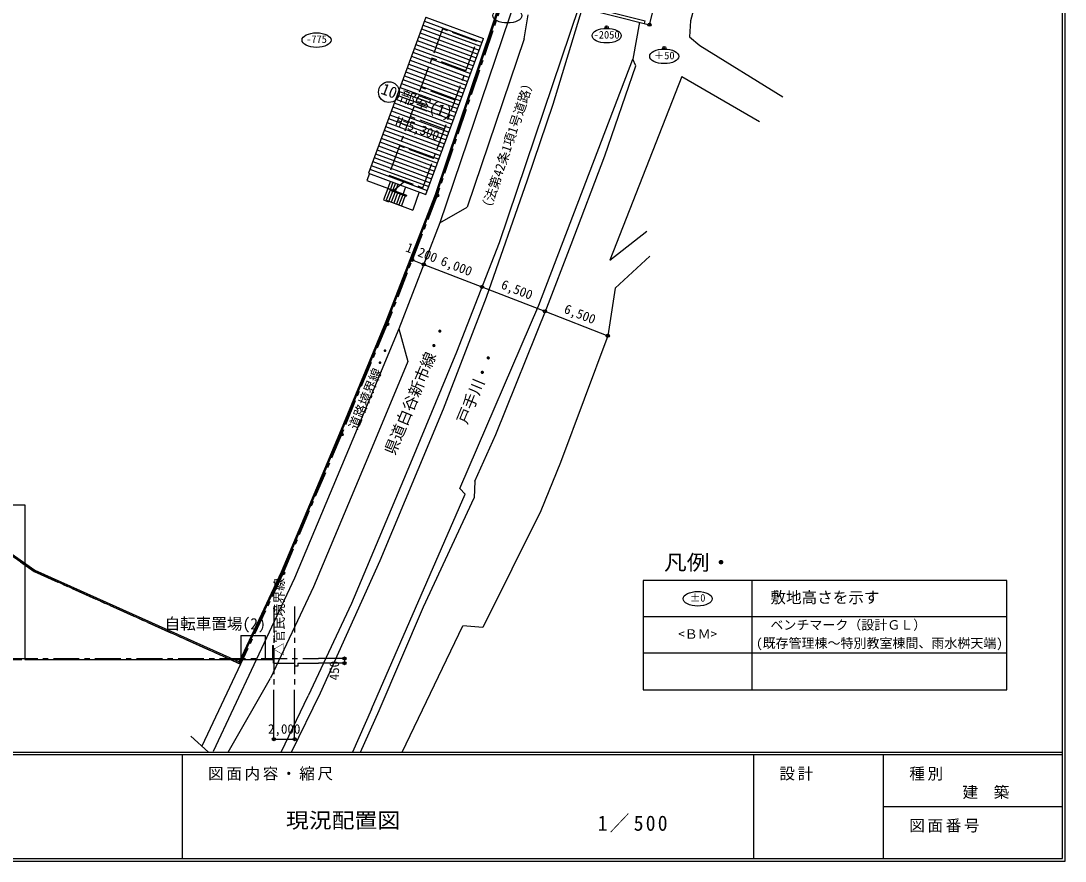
# Model space of a CAD drawing. Units: millimetres at full size, sheet at 1:500. Extents: x -140000 to 140000, y -100000 to 100000.
# Drawn here: x 39486 to 140000, y -100000 to -19135 of the extents above; entities that cross this region are included whole.
import ezdxf
from ezdxf.enums import TextEntityAlignment as Align

# ---------------------------------------------------------------- set-up
doc = ezdxf.new("R2010")
doc.units = ezdxf.units.MM
doc.header["$LTSCALE"] = 500
doc.header["$PDMODE"] = 32
doc.header["$PDSIZE"] = 300
doc.linetypes.add('CHAIN1', pattern=[8, 5, -1, 1, -1])
for name, color, linetype in [('5-0', 4, 'CHAIN1'), ('5-3', 6, 'Continuous'), ('5-A', 3, 'Continuous'), ('5-B', 7, 'Continuous'), ('5-C', 4, 'Continuous'), ('7-0', 4, 'CHAIN1'), ('7-1', 6, 'Continuous'), ('7-8', 5, 'Continuous'), ('7-A', 3, 'Continuous'), ('7-B', 7, 'Continuous'), ('7-F', 7, 'Continuous'), ('D-8', 7, 'Continuous'), ('D-9', 4, 'Continuous'), ('D-A', 6, 'Continuous'), ('D-B', 7, 'Continuous'), ('F-0', 5, 'Continuous'), ('F-1', 2, 'Continuous'), ('F-A', 7, 'Continuous')]:
    doc.layers.add(name, color=color, linetype=linetype)
doc.styles.add('ＭＳ ゴシック', font='')
doc.styles.get('ＭＳ ゴシック').set_extended_font_data('MS Gothic')

msp = doc.modelspace()

# ---------------------------------------------------------------- linework, layer by layer
at = {"layer": '5-0'}
for p, q in [((82328.9, -23935.9), (79045.6, -22723.3)), ((81289.6, -26750.1), (78006.3, -25537.6)), ((80250.3, -29564.3), (76967, -28351.8)), ((79210.9, -32378.5), (75927.7, -31166))]:
    msp.add_line(p, q, dxfattribs=at)
msp.add_lwpolyline([(83368.2, -21121.7), (80084.9, -19909.1), (74888.4, -33980.2), (78171.6, -35192.7)], close=True, dxfattribs=at)
at = {"layer": '5-3', "color": 3}
for p, q in [((78475.8, -18781.9), (72932.8, -33791)), ((78475.8, -18781.9), (84010.5, -20825.8)), ((78467.5, -35835), (84010.5, -20825.8)), ((72932.8, -33791), (78467.5, -35835))]:
    msp.add_line(p, q, dxfattribs=at)
at = {"layer": '5-3', "color": 4}
for p, q in [((73026.6, -33825.7), (72784.1, -34482.3)), ((72784.1, -34482.3), (76611.5, -35895.8)), ((75052.9, -34574), (74810.4, -35230.6)), ((75296.8, -34664), (75054.3, -35320.7)), ((75540.7, -34754.1), (75298.2, -35410.8)), ((75346, -35468.9), (76345.8, -34637.9)), ((75784.6, -34844.2), (75542.1, -35500.8)), ((76516.3, -35114.4), (76273.8, -35771.1)), ((74793, -35277.5), (74394.6, -36356.3)), ((74793, -35277.5), (75280.8, -35457.7)), ((75280.8, -35457.7), (74882.4, -36536.5)), ((75019.6, -35414.5), (76576.8, -35989.6)), ((75507.4, -35594.6), (75143.7, -36579.6)), ((75751.3, -35684.7), (75387.6, -36669.7)), ((75995.2, -35774.8), (75631.5, -36759.8)), ((76239.1, -35864.9), (75875.4, -36849.8)), ((76483, -35954.9), (76119.3, -36939.9)), ((76611.5, -35895.8), (76576.8, -35989.6)), ((77838.9, -35602.9), (77198, -37338.3)), ((74394.6, -36356.3), (74882.4, -36536.5))]:
    msp.add_line(p, q, dxfattribs=at)
msp.add_lwpolyline([(75019.6, -35414.5), (74655.9, -36399.5), (77198, -37338.3)], dxfattribs=at)
at = {"layer": '5-A'}
msp.add_circle((74907, -25992), 1000, dxfattribs=at)
at = {"layer": '5-C'}
for p, q in [((78060.1, -19907.5), (83594.7, -21951.5)), ((78198.7, -19532.3), (83733.3, -21576.3)), ((78337.3, -19157.1), (83871.9, -21201.1)), ((77644.4, -21033.2), (83179, -23077.2)), ((77783, -20658), (83317.6, -22702)), ((77921.5, -20282.8), (83456.2, -22326.8)), ((77367.2, -21783.7), (82901.9, -23827.7)), ((77505.8, -21408.5), (83040.4, -23452.4)), ((76951.5, -22909.4), (82486.1, -24953.4)), ((77090.1, -22534.1), (82624.7, -24578.1)), ((77228.7, -22158.9), (82763.3, -24202.9)), ((76535.8, -24035.1), (82070.4, -26079)), ((76674.4, -23659.8), (82209, -25703.8)), ((76812.9, -23284.6), (82347.6, -25328.6)), ((76258.6, -24785.5), (81793.3, -26829.5)), ((76397.2, -24410.3), (81931.8, -26454.3)), ((75842.9, -25911.2), (81377.5, -27955.2)), ((75981.5, -25536), (81516.1, -27580)), ((76120.1, -25160.7), (81654.7, -27204.7)), ((75427.2, -27036.9), (80961.8, -29080.9)), ((75565.7, -26661.7), (81100.4, -28705.6)), ((75704.3, -26286.4), (81239, -28330.4)), ((75150, -27787.4), (80684.7, -29831.3)), ((75288.6, -27412.1), (80823.2, -29456.1)), ((74734.3, -28913), (80268.9, -30957)), ((74872.9, -28537.8), (80407.5, -30581.8)), ((75011.4, -28162.6), (80546.1, -30206.6)), ((74318.6, -30038.7), (79853.2, -32082.7)), ((74457.1, -29663.5), (79991.8, -31707.5)), ((74595.7, -29288.3), (80130.4, -31332.3)), ((74041.4, -30789.2), (79576.1, -32833.2)), ((74180, -30414), (79714.6, -32457.9)), ((73625.7, -31914.9), (79160.3, -33958.9)), ((73764.3, -31539.6), (79298.9, -33583.6)), ((73902.8, -31164.4), (79437.5, -33208.4)), ((73210, -33040.6), (78744.6, -35084.5)), ((73348.5, -32665.3), (78883.2, -34709.3)), ((73487.1, -32290.1), (79021.8, -34334.1)), ((73071.4, -33415.8), (78606, -35459.8))]:
    msp.add_line(p, q, dxfattribs=at)
at = {"layer": '7-0'}
for p, q in [((-81390.7, -80500), (68135.7, -80500)), ((-70926.9, -80600), (39860.6, -80600))]:
    msp.add_line(p, q, dxfattribs=at)
at = {"layer": '7-1'}
msp.add_line((60660.4, -78300), (60660.4, -80600), dxfattribs=at)
for points in [[(13060.6, -65700), (39860.6, -65700), (39860.6, -80600)], [(60660.4, -78300), (63012.2, -78300), (63012.2, -80600)]]:
    msp.add_lwpolyline(points, dxfattribs=at)
at = {"layer": '7-8', "color": 7, "linetype": 'CHAIN1'}
for p, q in [((63835.7, -75500), (63835.7, -83500)), ((65835.7, -75500), (65835.7, -83500))]:
    msp.add_line(p, q, dxfattribs=at)
at = {"layer": '7-8'}
for p, q in [((63695.7, -79250), (63695.7, -80600)), ((63695.7, -79250), (63815.7, -79250)), ((63815.7, -80950), (63815.7, -79250)), ((39860.6, -80600), (63695.7, -80600)), ((63815.7, -80950), (65835.7, -80950)), ((65835.7, -80950), (65835.7, -81250)), ((66135.7, -81250), (65835.7, -81250)), ((66135.7, -80950), (66135.7, -81250)), ((66135.7, -80950), (68135.7, -80950))]:
    msp.add_line(p, q, dxfattribs=at)
at = {"layer": '7-A', "color": 6}
for p, q in [((99382.8, -73000), (99382.8, -83500)), ((134382.8, -73000), (99382.8, -73000)), ((109882.8, -83500), (109882.8, -73000)), ((134382.8, -83500), (134382.8, -73000)), ((134382.8, -76500), (99382.8, -76500)), ((134382.8, -80000), (99382.8, -80000)), ((99382.8, -83500), (134382.8, -83500))]:
    msp.add_line(p, q, dxfattribs=at)
at = {"layer": '7-B'}
for p, q in [((70635.7, -80500), (68135.7, -80500)), ((70635.7, -80950), (68135.7, -80950)), ((63835.7, -88263.3), (63835.7, -83500)), ((65835.7, -88263.3), (65835.7, -83500)), ((63835.7, -88263.3), (65835.7, -88263.3))]:
    msp.add_line(p, q, dxfattribs=at)
msp.add_ellipse((104632.8, -74750), major_axis=(1400, 0), ratio=0.5, dxfattribs=at)
for p in [(70635.7, -80500), (70635.7, -80950), (63835.7, -88263.3), (65835.7, -88263.3)]:
    msp.add_point(p, dxfattribs=at)
at = {"layer": '7-F'}
msp.add_line((70635.7, -80500), (70635.7, -80950), dxfattribs=at)
at = {"layer": 'D-8'}
for p, q in [((106534, -9266.6), (103938.3, -19144.9)), ((93177.5, -17795.7), (85514.3, -40486.1)), ((87923.1, -20852.7), (88312, -18543)), ((99028.6, -19263.3), (98385.4, -22814.9)), ((99518.5, -19386.1), (99579.3, -19143.6)), ((103938.3, -19144.9), (103830.2, -20683.4)), ((87923.1, -20852.7), (82449.5, -37059.8)), ((103830.2, -20683.4), (104839.7, -21493.5)), ((104839.7, -21493.5), (112812.7, -26457.2)), ((98690.1, -23453), (98385.4, -22814.9)), ((95680.6, -32125.5), (98690.1, -23453)), ((103095.6, -24476), (110588.6, -28820.9)), ((92470, -40667), (95680.6, -32125.5)), ((79818.6, -38578.8), (82449.5, -37059.8)), ((85512.8, -40490.3), (81430.2, -51009.6)), ((90118.8, -46752.2), (92470, -40667)), ((100022.2, -41766.5), (96696.7, -44853.7)), ((96696.7, -44853.7), (95984.3, -49439.5)), ((85205.9, -58933.8), (90118.8, -46752.2)), ((95984.3, -49439.5), (91437.5, -61644.4)), ((81430.2, -51009.6), (76986.2, -61701.4)), ((83196, -63424), (85205.9, -58933.8)), ((76986.2, -61701.4), (71317.1, -75214.2)), ((91437.5, -61644.4), (89550.2, -66280.6)), ((83196, -63424), (83123.5, -65032.1)), ((89550.2, -66280.6), (83944.1, -77528.6)), ((71317.1, -75214.2), (67140.7, -84100.8)), ((76201.8, -89500), (82028.8, -77342.1)), ((83944.1, -77528.6), (82028.8, -77342.1)), ((60624.4, -81038.4), (56917.3, -88926.6)), ((59443.4, -89500), (63520.6, -82399.4)), ((64552.5, -89500), (67140.7, -84100.8)), ((72176.7, -89500), (73966.8, -85514.1)), ((55856.6, -87971.3), (57554, -89500))]:
    msp.add_line(p, q, dxfattribs=at)
at = {"layer": 'D-8', "linetype": 'CHAIN1'}
for p, q in [((86188.5, -16300.4), (79556.6, -35937.1)), ((79556.6, -35937.1), (74748.9, -48325)), ((74748.9, -48325), (70342.2, -58926.9)), ((70342.2, -58926.9), (64736.3, -72289)), ((26352.9, -62027.2), (40769.4, -72123)), ((40769.4, -72123), (60624.4, -81038.4)), ((64736.3, -72289), (60624.4, -81038.4))]:
    msp.add_line(p, q, dxfattribs=at)
at = {"layer": 'D-8', "color": 4}
for p, q in [((87230.7, -16652.4), (79827.2, -38573.8)), ((89354, -46504), (98385.4, -22814.9)), ((84303.9, -45711.6), (88260.8, -34430.6)), ((80155.8, -56457.4), (84303.9, -45711.6)), ((81745.2, -64131.9), (89354, -46504)), ((74063.1, -71055), (80155.8, -56457.4)), ((82254.2, -64671), (81745.2, -64131.9)), ((73231.7, -85369.5), (82254.2, -64671)), ((68331.1, -83807.9), (74063.1, -71055)), ((65833.1, -72776.5), (58003.3, -89437)), ((65539.7, -89500), (68331.1, -83807.9)), ((73231.7, -85369.5), (71400.7, -89500))]:
    msp.add_line(p, q, dxfattribs=at)
at = {"layer": 'D-8'}
for points in [[(92491.1, -17623.5), (99998.6, -19506.5), (100606.8, -17081.7)], [(92971.3, -17743.9), (93032.1, -17501.5), (99579.3, -19143.6)], [(103095.6, -24476), (96167.3, -42148), (99727.1, -39381.3)], [(79818.6, -38578.8), (75867.6, -48759.1), (76716.7, -51928), (73295.1, -60160)], [(73295.1, -60160), (67661.1, -73589.1), (63520.6, -82399.4)], [(73966.8, -85514.1), (78241.3, -75526.9), (83123.5, -65032.1)]]:
    msp.add_lwpolyline(points, dxfattribs=at)
at = {"layer": 'D-8', "color": 4}
for points in [[(88260.8, -34430.6), (90718.5, -27158.8), (93544.5, -17887.7)], [(75862.5, -48772.4), (71449.5, -59389.3), (65833.1, -72776.5)]]:
    msp.add_lwpolyline(points, dxfattribs=at)
for p in [(99998.6, -19506.5), (79556.6, -35937.1), (74748.9, -48325), (70342.2, -58926.9), (64736.3, -72289)]:
    msp.add_point(p, dxfattribs=at)
at = {"layer": 'D-9', "color": 7}
for p, q in [((86062.6, -16360.6), (79462.6, -35903)), ((79462.6, -35903), (74656.1, -48287.7)), ((74656.1, -48287.7), (70249.9, -58888.4)), ((70249.9, -58888.4), (64644.9, -72248.3)), ((26360.3, -62008), (40779.3, -72105.6)), ((26404.6, -61892.5), (40838.8, -72000.8)), ((40779.3, -72105.6), (60541.7, -80979.3)), ((40838.8, -72000.8), (60483.3, -80821.5)), ((64644.9, -72248.3), (60541.7, -80979.3))]:
    msp.add_line(p, q, dxfattribs=at)
msp.add_lwpolyline([(85919.5, -16409.4), (79349.8, -35862.1), (74544.8, -48243), (70139.2, -58842.1), (64535.3, -72199.6), (60483.3, -80821.5)], dxfattribs=at)
at = {"layer": 'D-B'}
for p, q in [((78271.5, -42565.2), (78814.2, -41166.8)), ((77152.8, -42131.1), (78271.5, -42565.2)), ((78271.5, -42565.2), (83865, -44736.1)), ((83865, -44736.1), (89924.7, -47087.8)), ((89924.7, -47087.8), (95984.3, -49439.5))]:
    msp.add_line(p, q, dxfattribs=at)
for centre in [(86311.2, -18629.9), (95865.8, -20557), (67945.7, -20982.2), (101412.8, -22547.1)]:
    msp.add_ellipse(centre, major_axis=(1400, 0), ratio=0.5, dxfattribs=at)
for p in [(95865.8, -19757), (101412.8, -21747.1), (77152.8, -42131.1), (78271.5, -42565.2), (83865, -44736.1), (89924.7, -47087.8), (95984.3, -49439.5)]:
    msp.add_point(p, dxfattribs=at)
at = {"layer": 'F-0'}
for p, q in [((139750, -99750), (139750, 99750)), ((140000, -100000), (140000, 100000)), ((-139750, -89500), (139750, -89500)), ((-139750, -89750), (139750, -89750)), ((-140000, -100000), (140000, -100000)), ((-139750, -99750), (139750, -99750))]:
    msp.add_line(p, q, dxfattribs=at)
at = {"layer": 'F-1', "color": 6}
for p, q in [((55000, -89750), (55000, -99750)), ((110000, -89750), (110000, -99750)), ((122500, -89750), (122500, -99750)), ((122500, -94750), (139750, -94750))]:
    msp.add_line(p, q, dxfattribs=at)

# ---------------------------------------------------------------- texts
at = {"layer": '5-A', "style": 'ＭＳ ゴシック'}
for s, p in [('10', (73943.6, -26435.7)), ('部室(1)', (75749.4, -27102.6))]:
    msp.add_text(s, height=1100, rotation=339.73, dxfattribs=at).set_placement(p, align=Align.BOTTOM_LEFT)
at = {"layer": '5-B', "style": 'ＭＳ ゴシック'}
msp.add_text('H=5,300', height=916.4, rotation=339.73, dxfattribs=at).set_placement((75371.6, -29388.3), align=Align.BOTTOM_LEFT)
at = {"layer": '7-8', "color": 7, "style": 'ＭＳ ゴシック'}
msp.add_text('△官民境界線', height=916.4, rotation=90, dxfattribs=at).set_placement((65085.7, -80235.2), align=Align.BOTTOM_LEFT)
at = {"layer": '7-A', "style": 'ＭＳ ゴシック', "width": 1.1}
msp.add_text('凡例・', height=1466, dxfattribs=at).set_placement((101378.9, -72430.7), align=Align.BOTTOM_LEFT)
at = {"layer": '7-A', "style": 'ＭＳ ゴシック'}
for s, p in [('敷地高さを示す', (111632.8, -75500)), ('自転車置場(2)', (53314.9, -78036.4))]:
    msp.add_text(s, height=1100, dxfattribs=at).set_placement(p, align=Align.BOTTOM_LEFT)
at = {"layer": '7-A', "color": 7, "style": 'ＭＳ ゴシック'}
for s, p in [('ベンチマーク（設計ＧＬ）', (111632.8, -78000)), ('(既存管理棟～特別教室棟間、雨水桝天端)', (110257.8, -79750))]:
    msp.add_text(s, height=916.4, dxfattribs=at).set_placement(p, align=Align.BOTTOM_LEFT)
at = {"layer": '7-B', "color": 4, "style": 'ＭＳ ゴシック'}
msp.add_text('±0', height=733.1, dxfattribs=at).set_placement((103882.8, -75250), align=Align.BOTTOM_LEFT)
at = {"layer": '7-B', "style": 'ＭＳ ゴシック'}
for s, p in [('<ＢＭ>', (102757.8, -78875)), ('2,000', (63273.2, -88013.3))]:
    msp.add_text(s, height=916.4, dxfattribs=at).set_placement(p, align=Align.BOTTOM_LEFT)
msp.add_text('450', height=916.4, rotation=90, dxfattribs=at).set_placement((70385.7, -82600), align=Align.BOTTOM_LEFT)
at = {"layer": 'D-8', "style": 'ＭＳ ゴシック'}
msp.add_text('道路境界線・・', height=916.4, rotation=67.43, dxfattribs=at).set_placement((72106.2, -58671.6), align=Align.BOTTOM_LEFT)
at = {"layer": 'D-A', "color": 3, "style": 'ＭＳ ゴシック'}
for s, p in [('県道白谷新市線・・', (75764.2, -61121.1)), ('戸手川・・', (82720.8, -58152.5))]:
    msp.add_text(s, height=1100, rotation=67.5, dxfattribs=at).set_placement(p, align=Align.BOTTOM_LEFT)
at = {"layer": 'D-B', "color": 4, "style": 'ＭＳ ゴシック'}
for s, p in [('-775', (66945.7, -21482.2)), ('-2050', (94615.8, -21057)), ('＋50', (100412.8, -23047.1))]:
    msp.add_text(s, height=733.1, dxfattribs=at).set_placement(p, align=Align.BOTTOM_LEFT)
at = {"layer": 'D-B', "style": 'ＭＳ ゴシック'}
for s, rotation, p in [('（法第42条1項1号道路）', 71.339, (84821.9, -37872.1)), ('1,200', 338.789, (76345.9, -41549.8)), ('6,000', 338.789, (79702.1, -42852.3)), ('6,500', 338.789, (85528.6, -45113.5)), ('6,500', 338.789, (91588.3, -47465.3))]:
    msp.add_text(s, height=916.4, rotation=rotation, dxfattribs=at).set_placement(p, align=Align.BOTTOM_LEFT)
at = {"layer": 'F-A', "color": 3, "style": 'ＭＳ ゴシック'}
msp.add_text('建\u3000築', height=1100, dxfattribs=at).set_placement((130125, -94250), align=Align.BOTTOM_LEFT)
at = {"layer": 'F-A', "color": 3, "style": 'ＭＳ ゴシック', "width": 1.1}
msp.add_text('現況配置図', height=1466, dxfattribs=at).set_placement((65000, -97250), align=Align.BOTTOM_LEFT)
at = {"layer": 'F-A', "char_height": 1100, "attachment_point": 7, "style": 'ＭＳ ゴシック'}
for s, insert in [('\\T1.17;図面内容・縮尺', (57500, -92250)), ('\\T1.17;設計', (112500, -92250)), ('\\T1.17;種別', (125000, -92250)), ('\\T1.17;図面番号', (125000, -97250))]:
    msp.add_mtext(s, dxfattribs=dict(at, insert=insert))
at = {"layer": 'F-A', "color": 3, "insert": (95000, -97250), "char_height": 1466, "attachment_point": 7, "style": 'ＭＳ ゴシック'}
msp.add_mtext('\\T1.22;\\W0.95;1／500', dxfattribs=at)

doc.saveas('drawing.dxf')
